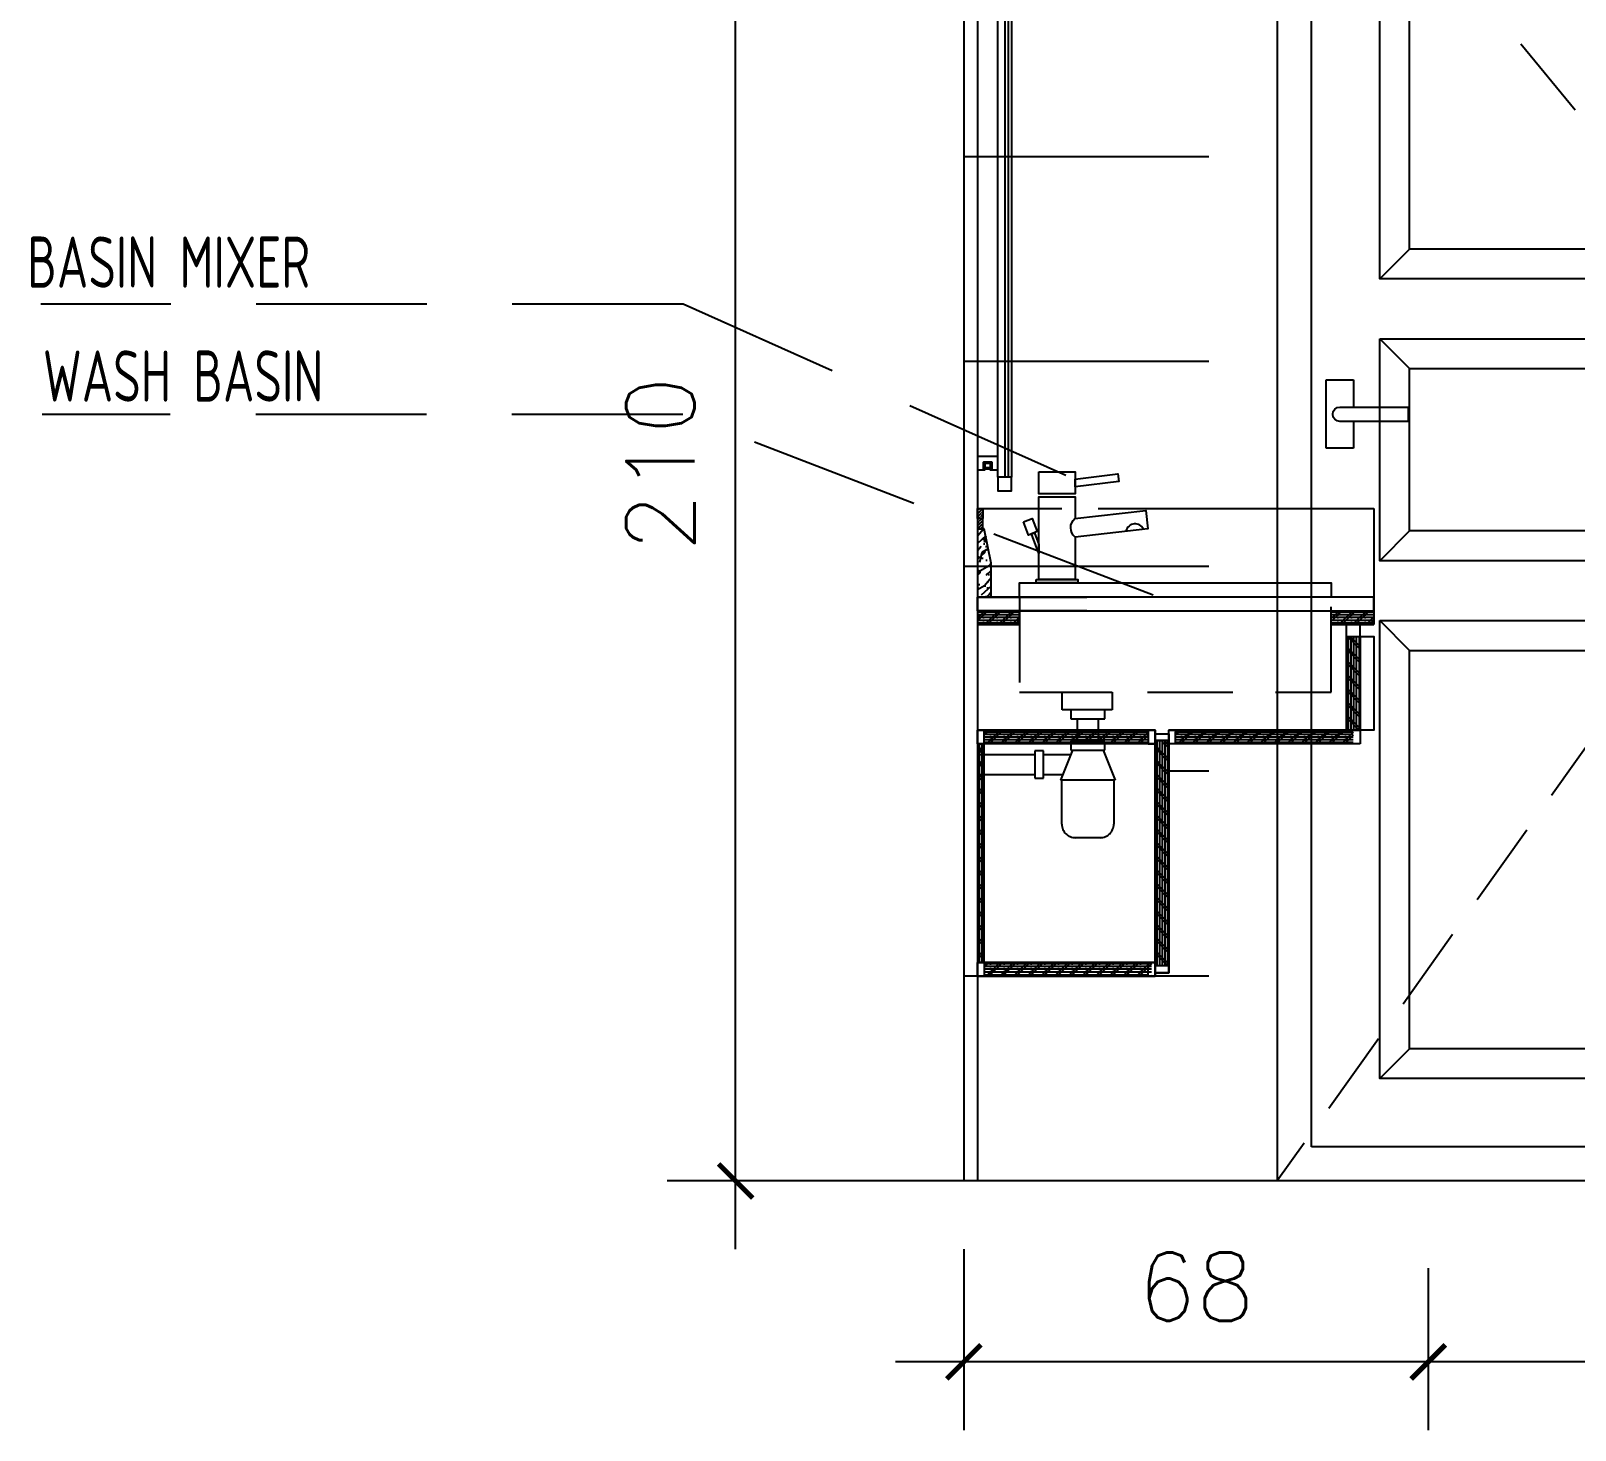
# Model space of a CAD drawing. Header units: centimetres. Extents: x -1797 to 2001, y -8788 to 1856.
# Drawn here: x 358.2 to 584.3, y 857.8 to 1062.7 of the extents above; entities that cross this region are included whole.
import ezdxf

# ---------------------------------------------------------------- set-up
doc = ezdxf.new("R2010")
doc.units = ezdxf.units.CM
doc.header["$LTSCALE"] = 100
doc.header["$MEASUREMENT"] = 0
doc.header["$PDMODE"] = 35
doc.linetypes.add('HIDDEN', pattern=[0.375, 0.25, -0.125])
for name, color, linetype in [('DIM', 1, 'Continuous'), ('DOOR', 1, 'Continuous'), ('HATCH', 8, 'Continuous'), ('HIDDEN -03', 8, 'HIDDEN'), ('ID_Flooring_02', 127, 'Continuous'), ('ID_Furniture-Fixed_01', 141, 'Continuous'), ('ID_Furniture-Lighting', 33, 'Continuous'), ('Text-1', 3, 'Continuous'), ('WALL-01', 7, 'Continuous'), ('WALL-04', 1, 'Continuous')]:
    doc.layers.add(name, color=color, linetype=linetype)
doc.styles.add('HB25Small', font='ARCHSTYL.SHX', dxfattribs={"width": 0.8, "height": 2.5})
doc.styles.add('ISO', font='isocp2.shx', dxfattribs={"width": 0.8})
doc.styles.add('ROMANS', font='romans')
doc.dimstyles.new('AS-17-100', dxfattribs={"dimtxt": 10, "dimasz": 5, "dimexe": 10, "dimexo": 10, "dimgap": 6, "dimtad": 1, "dimtoh": 1, "dimdec": 0, "dimdsep": 46, "dimtxsty": 'ROMANS', "dimblk1": 'ARCHTICK', "dimblk2": 'ARCHTICK', "dimsah": 1, "dimcen": 25, "dimdle": 10, "dimclrd": 1, "dimclre": 1, "dimclrt": 2, "dimadec": 0, "dimazin": 0, "dimtfac": 1, "dimtdec": 0, "dimtofl": 0, "dimtmove": 2, "dimatfit": 3, "dimldrblk": 'ARCHTICK', "dimfxl": 1, "dimtolj": 1, "dimtzin": 0, "dimarcsym": 0})
doc.dimstyles.new('DIM DET', dxfattribs={"dimtxt": 0.05, "dimasz": 0.025, "dimexe": 0.025, "dimexo": 0.025, "dimgap": 0.025, "dimtad": 1, "dimzin": 0, "dimdsep": 46, "dimtxsty": 'ISO', "dimblk": 'ARCHTICK', "dimcen": 0.1, "dimdle": 0.025, "dimclrd": 15, "dimclre": 15, "dimclrt": 2, "dimadec": 0, "dimazin": 0, "dimtfac": 1, "dimtmove": 2, "dimatfit": 0, "dimldrblk": 'ARCHTICK', "dimfxl": 0.17, "dimtzin": 1, "dimarcsym": 0})
pattern_1 = [(225, (572.6552, 2948.4466), (-2.0000001, 4e-16), [0.5656854, -2.2627417]), (225, (572.6552, 2946.8466), (-2.0000001, 4e-16), [0.2636773, -2.5647498]), (225, (573.9307, 2948.122), (-4e-16, -2.0000001), [0.1067156, -2.7217115]), (225, (572.4688, 2948.6602), (-4e-16, -2.0000001), [0.760978, -2.0674492]), (225, (573.8552, 2948.0466), (-2.0000001, 4e-16), [1.6970562, -1.1313709]), (225, (573.9307, 2947.722), (-2.0000001, 4e-16), [1.5017636, -1.3266635]), (225, (572.2552, 2948.0466), (-4e-16, -2.0000001), [0.4589699, -2.3694573]), (225, (572.8688, 2948.6602), (-2.0000001, 4e-16), [0.3020082, -2.526419]), (180, (572.6552, 2948.4466), (-2e-16, -2), [0.72454, -1.27546]), (180, (572.6552, 2948.4466), (-2e-16, -2), [0, -2]), (180, (573.9307, 2948.4466), (-2e-16, -2), [1.27546, -0.72454]), (180, (572.6552, 2946.8466), (-2e-16, -2), [0.72454, -1.27546]), (180, (572.6552, 2946.8466), (-2e-16, -2), [0, -2]), (180, (573.9307, 2946.8466), (-2e-16, -2), [1.27546, -0.72454]), (180, (572.6552, 2947.2466), (-2e-16, -2), [0.72454, -1.27546]), (180, (572.6552, 2947.2466), (-2e-16, -2), [0, -2]), (180, (573.9307, 2947.2466), (-2e-16, -2), [1.27546, -0.72454]), (180, (572.6552, 2947.6466), (-2e-16, -2), [0.72454, -1.27546]), (180, (572.6552, 2947.6466), (-2e-16, -2), [0, -2]), (180, (573.9307, 2947.6466), (-2e-16, -2), [1.27546, -0.72454]), (180, (572.6552, 2948.0466), (-2e-16, -2), [0.72454, -1.27546]), (180, (572.6552, 2948.0466), (-2e-16, -2), [0, -2]), (180, (573.9307, 2948.0466), (-2e-16, -2), [1.27546, -0.72454])]

# ---------------------------------------------------------------- blocks, each defined once
blk = doc.blocks.new('wbmiser2')
at = {"layer": 'ID_Furniture-Fixed_01'}
blk.add_line((-26.7, 43), (-26.7, 56.3), dxfattribs=at)
for points in [[(-26.7, 162.7), (26.7, 162.7), (26.7, 130.3), (-26.7, 130.3)], [(-49.1, 89.1), (-36.3, 94), (-29.1, 74.9), (-41.9, 70)], [(-37.5, 71.7), (-33.1, 73.3), (-26.7, 56.3), (-26.7, 43)], [(-30.6, 4.7), (30.6, 4.7), (30.6, 0), (-30.6, 0)]]:
    blk.add_lwpolyline(points, close=True, dxfattribs=at)
for points in [[(26.7, 151.6), (89, 159.5), (90.4, 148.4), (26.7, 140.4), (26.7, 151.6)], [(26.7, 67), (26.7, 4.7), (-26.7, 4.7), (-26.7, 125.8), (26.7, 125.8), (26.7, 94.2)]]:
    blk.add_lwpolyline(points, dxfattribs=at)
blk.add_lwpolyline([(26.3, 94.1), (130.1, 105.9), (133.2, 79.1), (26.7, 67, -0.47159), (26.3, 94.1, -0.531438)], format="xyb", dxfattribs=at)
blk.add_arc((114.4, 72.5), 13.8, 25.2569, 165.5209, dxfattribs=at)
blk = doc.blocks.new('_ARCHTICK')
at = {"color": 0, "linetype": 'ByBlock', "const_width": 0.15}
blk.add_lwpolyline([(-0.5, -0.5), (0.5, 0.5)], dxfattribs=at)
blk = doc.blocks.new('mirror')
at = {"layer": 'ID_Furniture-Lighting'}
for p, q in [((1310.5, 526.15), (1311.3, 526.15)), ((1310.5, 525.95), (1311.3, 525.95)), ((1310.5, 352.75), (1311.3, 352.75)), ((1310.5, 352.55), (1311.3, 352.55))]:
    blk.add_line(p, q, dxfattribs=at)
for points in [[(1310.5, 526.35), (1310.3, 526.35), (1310.3, 525.15), (1311.5, 525.15), (1311.5, 526.35), (1311.3, 526.35), (1311.3, 525.35), (1310.5, 525.35)], [(1310.5, 352.35), (1310.3, 352.35), (1310.3, 353.55), (1311.5, 353.55), (1311.5, 352.35), (1311.3, 352.35), (1311.3, 353.35), (1310.5, 353.35)]]:
    blk.add_lwpolyline(points, close=True, dxfattribs=at)
at = {"layer": 'WALL-04'}
for p, q in [((1312.4, 527.35), (1312.4, 351.35)), ((1313.4, 351.35), (1313.4, 527.35)), ((1313.9, 351.35), (1313.9, 527.35)), ((1314.4, 351.35), (1314.4, 527.35)), ((1310.3, 526.35), (1309.4, 526.35)), ((1310.3, 526.35), (1310.3, 525.15)), ((1311.5, 525.15), (1310.3, 525.15)), ((1312.4, 526.35), (1311.5, 526.35)), ((1311.5, 526.35), (1311.5, 525.15)), ((1312.4, 524.35), (1309.4, 524.35)), ((1312.4, 354.35), (1309.4, 354.35)), ((1311.5, 353.55), (1310.3, 353.55)), ((1310.3, 352.35), (1310.3, 353.55)), ((1311.5, 352.35), (1311.5, 353.55)), ((1310.3, 352.35), (1309.4, 352.35)), ((1312.4, 352.35), (1311.5, 352.35))]:
    blk.add_line(p, q, dxfattribs=at)
for points in [[(1312.4, 527.35), (1312.4, 529.35), (1314.4, 529.35), (1314.4, 527.35)], [(1312.4, 351.35), (1312.4, 349.35), (1314.4, 349.35), (1314.4, 351.35)]]:
    blk.add_lwpolyline(points, close=True, dxfattribs=at)
blk = doc.blocks.new('*D595')
at = {"layer": 'Defpoints', "color": 0, "transparency": 16777216}
for p in [(461.37, 1104.25), (504.75, 1104.25, 0), (494.77, 894.25)]:
    blk.add_point(p, dxfattribs=at)
at = {"layer": 'DIM', "color": 1, "lineweight": -2, "transparency": 16777216}
for p, q in [((461.37, 884.25), (461.37, 1114.25)), ((494.75, 1104.25), (451.37, 1104.25)), ((484.77, 894.25), (451.37, 894.25))]:
    blk.add_line(p, q, dxfattribs=at)
at = {"layer": 'DIM', "color": 1, "lineweight": -2, "transparency": 16777216, "xscale": 5, "yscale": 5, "zscale": 5}
for p, rotation in [((461.37, 1104.25), 90), ((461.37, 894.25), 270)]:
    blk.add_blockref('_ARCHTICK', p, dxfattribs=dict(at, rotation=rotation))
at = {"layer": 'DIM', "color": 2, "transparency": 16777216, "insert": (450.37, 999.25), "char_height": 10, "attachment_point": 5, "rotation": 90, "style": 'ROMANS'}
blk.add_mtext('\\A1;210', dxfattribs=at)
blk = doc.blocks.new('*D605')
at = {"layer": 'Defpoints', "color": 0, "transparency": 16777216}
for p in [(622.77, 898.34), (562.77, 891.46, 0), (562.77, 867.76)]:
    blk.add_point(p, dxfattribs=at)
at = {"layer": 'DIM', "color": 1, "lineweight": -2, "transparency": 16777216}
for p, q in [((622.77, 888.34), (622.77, 857.76)), ((562.77, 881.46), (562.77, 857.76)), ((632.77, 867.76), (552.77, 867.76))]:
    blk.add_line(p, q, dxfattribs=at)
at = {"layer": 'DIM', "color": 1, "lineweight": -2, "transparency": 16777216, "xscale": 5, "yscale": 5, "zscale": 5, "rotation": 180}
blk.add_blockref('_ARCHTICK', (562.77, 867.76), dxfattribs=at)
at = {"layer": 'DIM', "color": 1, "lineweight": -2, "transparency": 16777216, "xscale": 5, "yscale": 5, "zscale": 5}
blk.add_blockref('_ARCHTICK', (622.77, 867.76), dxfattribs=at)
at = {"layer": 'DIM', "color": 2, "transparency": 16777216, "insert": (592.77, 878.76), "char_height": 10, "attachment_point": 5, "style": 'ROMANS'}
blk.add_mtext('\\A1;60', dxfattribs=at)
blk = doc.blocks.new('*D606')
at = {"layer": 'Defpoints', "color": 0, "transparency": 16777216}
for p in [(494.77, 894.25, 0), (562.77, 891.46, 0), (494.77, 867.76)]:
    blk.add_point(p, dxfattribs=at)
at = {"layer": 'DIM', "color": 1, "lineweight": -2, "transparency": 16777216}
for p, q in [((494.77, 884.25), (494.77, 857.76)), ((562.77, 881.46), (562.77, 857.76)), ((572.77, 867.76), (484.77, 867.76))]:
    blk.add_line(p, q, dxfattribs=at)
at = {"layer": 'DIM', "color": 1, "lineweight": -2, "transparency": 16777216, "xscale": 5, "yscale": 5, "zscale": 5, "rotation": 180}
blk.add_blockref('_ARCHTICK', (494.77, 867.76), dxfattribs=at)
at = {"layer": 'DIM', "color": 1, "lineweight": -2, "transparency": 16777216, "xscale": 5, "yscale": 5, "zscale": 5}
blk.add_blockref('_ARCHTICK', (562.77, 867.76), dxfattribs=at)
at = {"layer": 'DIM', "color": 2, "transparency": 16777216, "insert": (528.77, 878.76), "char_height": 10, "attachment_point": 5, "style": 'ROMANS'}
blk.add_mtext('\\A1;68', dxfattribs=at)
blk = doc.blocks.new('WWW')
at = {"layer": 'DOOR', "color": 2}
blk.add_line((1105.99, 984.87, 0), (1105.99, 774.87, 0), dxfattribs=at)
at = {"layer": 'DOOR'}
for p, q in [((1045.36, 965.5, 0), (1041, 969.86, 0)), ((1090.99, 969.86, 0), (1086.62, 965.5, 0)), ((1045.36, 911.34, 0), (1041, 906.98, 0)), ((1086.62, 911.34, 0), (1090.99, 906.98, 0)), ((1045.36, 893.84, 0), (1041, 898.2, 0)), ((1086.62, 893.84, 0), (1090.99, 898.2, 0)), ((1094.81, 892.21, 0.13), (1094.81, 888.21, 0.13)), ((1098.81, 892.21, 0.13), (1094.81, 892.21, 0.13)), ((1098.81, 882.21, 0.13), (1098.81, 892.21, 0.13)), ((1086.81, 888.21, 0.13), (1086.81, 886.11, 0.13)), ((1096.81, 888.21, 0.13), (1086.81, 888.21, 0.13)), ((1086.81, 886.11, 0.13), (1096.81, 886.11, 0.13)), ((1094.81, 886.11, 0.13), (1094.81, 882.21, 0.13)), ((1094.81, 882.21, 0.13), (1098.81, 882.21, 0.13)), ((1045.36, 870.07, 0), (1041, 865.7, 0)), ((1086.62, 870.07, 0), (1090.99, 865.7, 0)), ((1045.36, 852.56, 0), (1041, 856.93, 0)), ((1090.99, 856.93, 0), (1086.62, 852.56, 0)), ((1045.36, 794.24, 0), (1041, 789.87, 0)), ((1090.99, 789.87, 0), (1086.62, 794.24, 0))]:
    blk.add_line(p, q, dxfattribs=at)
at = {"layer": 'DOOR', "color": 2, "elevation": 0}
blk.add_lwpolyline([(1105.99, 984.87), (1025.99, 984.87), (1025.99, 774.87), (1105.99, 774.87)], dxfattribs=at)
at = {"layer": 'DOOR', "color": 8, "linetype": 'HIDDEN', "ltscale": 0.5, "elevation": 0}
blk.add_lwpolyline([(1105.99, 984.87), (1025.99, 887.37), (1105.99, 774.87)], dxfattribs=at)
at = {"layer": 'DOOR', "elevation": 0}
for points in [[(1100.99, 779.87), (1100.99, 979.86), (1031, 979.86), (1031, 779.87)], [(1090.99, 969.86), (1041, 969.86), (1041, 906.98), (1090.99, 906.98)], [(1086.62, 965.5), (1045.36, 965.5), (1045.36, 911.34), (1086.62, 911.34)], [(1090.99, 898.2), (1041, 898.2), (1041, 865.7), (1090.99, 865.7)], [(1086.62, 893.84), (1045.36, 893.84), (1045.36, 870.07), (1086.62, 870.07)], [(1090.99, 856.93), (1041, 856.93), (1041, 789.87), (1090.99, 789.87)], [(1086.62, 852.56), (1045.36, 852.56), (1045.36, 794.24), (1086.62, 794.24)]]:
    blk.add_lwpolyline(points, close=True, dxfattribs=at)
at = {"layer": 'DOOR'}
blk.add_arc((1096.81, 887.16, 0.13), 1.05, 270, 90, dxfattribs=at)

msp = doc.modelspace()

# ---------------------------------------------------------------- hatches: boundary and pattern name
at = {"layer": 'HATCH'}
h = msp.add_hatch(dxfattribs=at)
h.set_pattern_fill('ANSI36', color=256, scale=2.5, angle=180, style=0)
h.set_pattern_definition([(225, (574.93068, 2881.6373), (-0.16572815, -0.60766989), [0.78125, -0.15625, 0, -0.15625])])
h.paths.add_polyline_path([(497.57, 992.75), (496.77, 992.75), (496.77, 989.75), (497.57, 989.75)])
h = msp.add_hatch(dxfattribs=at)
h.set_pattern_fill('MARBLE', color=256, scale=0.01, angle=225, style=0)
h.set_pattern_definition([(229.81202, (575.8942, 2910.1738), (-0.6774933, -2.9224994), [2.5, -3.928456]), (209.80834, (574.281, 2908.264), (-0.6774923, -2.9224997), [2, -2]), (256.94824, (572.5455, 2907.2698), (2.7932797, -0.9340994), [1.5, -1.5]), (256.94824, (572.97, 2907.513), (2.7932797, -0.9340994), [0.3, -2.7]), (222.16191, (576.3732, 2909.2092), (-0.6774934, -2.9224994), [3.5, -6.7786]), (222.16191, (572.9024, 2907.2208), (-0.6774934, -2.9224994), [3.5, -6.7786]), (262.5, (574.9307, 2911.1373), (1.1339659, -1.2199491), [0, -3.26, 0, -3.35, 0, -3.3125]), (232.5, (574.9307, 2911.1373), (0.067688, -2.0201665), [0, -1.91, 0, -3.185, 0, -1.2625]), (192.5, (575.7262, 2911.9328), (-1.9670908, -1.8076038), [0, -1.25, 0, -3.9, 0, -5.175]), (182.5, (576.0727, 2912.2793), (-1.70795, -2.415799), [0, -1.625, 0, -2.59, 0, -3.675])])
h.paths.add_polyline_path([(498.77, 984.75), (497.77, 989.75), (496.77, 989.75), (496.77, 979.75), (498.77, 979.75)])
h = msp.add_hatch(dxfattribs=at)
h.set_pattern_fill('PLYWOOD', color=256, scale=0.1, angle=180, style=0)
h.set_pattern_definition([(225, (573.6552, 2897.1466), (-2.0000001, 4e-16), [0.5656854, -2.2627417]), (225, (573.6552, 2895.5466), (-2.0000001, 4e-16), [0.2636773, -2.5647498]), (225, (574.9307, 2896.822), (-4e-16, -2.0000001), [0.1067156, -2.7217115]), (225, (573.4688, 2897.3602), (-4e-16, -2.0000001), [0.760978, -2.0674492]), (225, (574.8552, 2896.7466), (-2.0000001, 4e-16), [1.6970562, -1.131371]), (225, (574.9307, 2896.422), (-2.0000001, 4e-16), [1.5017636, -1.3266635]), (225, (573.2552, 2896.7466), (-4e-16, -2.0000001), [0.4589699, -2.3694573]), (225, (573.8688, 2897.3602), (-2.0000001, 4e-16), [0.3020082, -2.526419]), (180, (573.6552, 2897.1466), (-2e-16, -2), [0.72454, -1.27546]), (180, (573.6552, 2897.1466), (-2e-16, -2), [0, -2]), (180, (574.9307, 2897.1466), (-2e-16, -2), [1.27546, -0.72454]), (180, (573.6552, 2895.5466), (-2e-16, -2), [0.72454, -1.27546]), (180, (573.6552, 2895.5466), (-2e-16, -2), [0, -2]), (180, (574.9307, 2895.5466), (-2e-16, -2), [1.27546, -0.72454]), (180, (573.6552, 2895.9466), (-2e-16, -2), [0.72454, -1.27546]), (180, (573.6552, 2895.9466), (-2e-16, -2), [0, -2]), (180, (574.9307, 2895.9466), (-2e-16, -2), [1.27546, -0.72454]), (180, (573.6552, 2896.3466), (-2e-16, -2), [0.72454, -1.27546]), (180, (573.6552, 2896.3466), (-2e-16, -2), [0, -2]), (180, (574.9307, 2896.3466), (-2e-16, -2), [1.27546, -0.72454]), (180, (573.6552, 2896.7466), (-2e-16, -2), [0.72454, -1.27546]), (180, (573.6552, 2896.7466), (-2e-16, -2), [0, -2]), (180, (574.9307, 2896.7466), (-2e-16, -2), [1.27546, -0.72454])])
h.paths.add_polyline_path([(502.91, 977.75), (502.91, 975.75), (496.77, 975.75), (496.77, 977.75)])
h = msp.add_hatch(dxfattribs=at)
h.set_pattern_fill('PLYWOOD', color=256, scale=0.1, angle=180, style=0)
h.set_pattern_definition([(225, (609.5171, 2897.1466), (-2.0000001, 4e-16), [0.5656854, -2.2627417]), (225, (609.5171, 2895.5466), (-2.0000001, 4e-16), [0.2636773, -2.5647498]), (225, (610.7926, 2896.822), (-4e-16, -2.0000001), [0.1067156, -2.7217115]), (225, (609.3307, 2897.3602), (-4e-16, -2.0000001), [0.760978, -2.0674492]), (225, (610.7171, 2896.7466), (-2.0000001, 4e-16), [1.6970562, -1.131371]), (225, (610.7926, 2896.422), (-2.0000001, 4e-16), [1.5017636, -1.3266635]), (225, (609.1171, 2896.7466), (-4e-16, -2.0000001), [0.4589699, -2.3694573]), (225, (609.7307, 2897.3602), (-2.0000001, 4e-16), [0.3020082, -2.526419]), (180, (609.5171, 2897.1466), (-2e-16, -2), [0.72454, -1.27546]), (180, (609.5171, 2897.1466), (-2e-16, -2), [0, -2]), (180, (610.7926, 2897.1466), (-2e-16, -2), [1.27546, -0.72454]), (180, (609.5171, 2895.5466), (-2e-16, -2), [0.72454, -1.27546]), (180, (609.5171, 2895.5466), (-2e-16, -2), [0, -2]), (180, (610.7926, 2895.5466), (-2e-16, -2), [1.27546, -0.72454]), (180, (609.5171, 2895.9466), (-2e-16, -2), [0.72454, -1.27546]), (180, (609.5171, 2895.9466), (-2e-16, -2), [0, -2]), (180, (610.7926, 2895.9466), (-2e-16, -2), [1.27546, -0.72454]), (180, (609.5171, 2896.3466), (-2e-16, -2), [0.72454, -1.27546]), (180, (609.5171, 2896.3466), (-2e-16, -2), [0, -2]), (180, (610.7926, 2896.3466), (-2e-16, -2), [1.27546, -0.72454]), (180, (609.5171, 2896.7466), (-2e-16, -2), [0.72454, -1.27546]), (180, (609.5171, 2896.7466), (-2e-16, -2), [0, -2]), (180, (610.7926, 2896.7466), (-2e-16, -2), [1.27546, -0.72454])])
h.paths.add_polyline_path([(554.77, 977.75), (554.77, 975.75), (548.63, 975.75), (548.63, 977.75)])
h = msp.add_hatch(dxfattribs=at)
h.set_pattern_fill('PLYWOOD', color=256, scale=0.1, angle=270, style=0)
h.set_pattern_definition([(315, (549.4214, 2909.8618), (-5e-16, -2.0000001), [0.5656854, -2.2627417]), (315, (551.0214, 2909.8618), (-5e-16, -2.0000001), [0.2636773, -2.5647498]), (315, (549.7459, 2911.1373), (2.0000001, -5e-16), [0.1067156, -2.7217115]), (315, (549.2078, 2909.6754), (2.0000001, -5e-16), [0.760978, -2.0674492]), (315, (549.8214, 2911.0618), (-5e-16, -2.0000001), [1.6970562, -1.131371]), (315, (550.1459, 2911.1373), (-5e-16, -2.0000001), [1.5017636, -1.3266635]), (315, (549.8214, 2909.4618), (2.0000001, -5e-16), [0.4589699, -2.3694573]), (315, (549.2078, 2910.0754), (-5e-16, -2.0000001), [0.3020082, -2.526419]), (270, (549.4214, 2909.8618), (2, -4e-16), [0.72454, -1.27546]), (270, (549.4214, 2909.8618), (2, -4e-16), [0, -2]), (270, (549.4214, 2911.1373), (2, -4e-16), [1.27546, -0.72454]), (270, (551.0214, 2909.8618), (2, -4e-16), [0.72454, -1.27546]), (270, (551.0214, 2909.8618), (2, -4e-16), [0, -2]), (270, (551.0214, 2911.1373), (2, -4e-16), [1.27546, -0.72454]), (270, (550.6214, 2909.8618), (2, -4e-16), [0.72454, -1.27546]), (270, (550.6214, 2909.8618), (2, -4e-16), [0, -2]), (270, (550.6214, 2911.1373), (2, -4e-16), [1.27546, -0.72454]), (270, (550.2214, 2909.8618), (2, -4e-16), [0.72454, -1.27546]), (270, (550.2214, 2909.8618), (2, -4e-16), [0, -2]), (270, (550.2214, 2911.1373), (2, -4e-16), [1.27546, -0.72454]), (270, (549.8214, 2909.8618), (2, -4e-16), [0.72454, -1.27546]), (270, (549.8214, 2909.8618), (2, -4e-16), [0, -2]), (270, (549.8214, 2911.1373), (2, -4e-16), [1.27546, -0.72454])])
h.paths.add_polyline_path([(552.77, 974), (550.77, 974), (550.77, 960.25), (552.77, 960.25)])
h = msp.add_hatch(dxfattribs=at)
h.set_pattern_fill('PLYWOOD', color=256, scale=0.1, angle=180, style=0)
h.set_pattern_definition(pattern_1)
h.paths.add_polyline_path([(521.77, 958.45), (521.77, 960.05), (497.77, 960.05), (497.77, 958.45)])
h = msp.add_hatch(dxfattribs=at)
h.set_pattern_fill('PLYWOOD', color=256, scale=0.1, angle=270, style=0)
h.set_pattern_definition([(315, (545.4214, 2975.3618), (-5e-16, -2.0000001), [0.5656854, -2.2627417]), (315, (547.0214, 2975.3618), (-5e-16, -2.0000001), [0.2636773, -2.5647498]), (315, (545.7459, 2976.6373), (2.0000001, -5e-16), [0.1067156, -2.7217115]), (315, (545.2078, 2975.1754), (2.0000001, -5e-16), [0.760978, -2.0674492]), (315, (545.8214, 2976.5618), (-5e-16, -2.0000001), [1.6970562, -1.1313709]), (315, (546.1459, 2976.6373), (-5e-16, -2.0000001), [1.5017636, -1.3266635]), (315, (545.8214, 2974.9618), (2.0000001, -5e-16), [0.4589699, -2.3694573]), (315, (545.2078, 2975.5754), (-5e-16, -2.0000001), [0.3020082, -2.526419]), (270, (545.4214, 2975.3618), (2, -4e-16), [0.72454, -1.27546]), (270, (545.4214, 2975.3618), (2, -4e-16), [0, -2]), (270, (545.4214, 2976.6373), (2, -4e-16), [1.27546, -0.72454]), (270, (547.0214, 2975.3618), (2, -4e-16), [0.72454, -1.27546]), (270, (547.0214, 2975.3618), (2, -4e-16), [0, -2]), (270, (547.0214, 2976.6373), (2, -4e-16), [1.27546, -0.72454]), (270, (546.6214, 2975.3618), (2, -4e-16), [0.72454, -1.27546]), (270, (546.6214, 2975.3618), (2, -4e-16), [0, -2]), (270, (546.6214, 2976.6373), (2, -4e-16), [1.27546, -0.72454]), (270, (546.2214, 2975.3618), (2, -4e-16), [0.72454, -1.27546]), (270, (546.2214, 2975.3618), (2, -4e-16), [0, -2]), (270, (546.2214, 2976.6373), (2, -4e-16), [1.27546, -0.72454]), (270, (545.8214, 2975.3618), (2, -4e-16), [0.72454, -1.27546]), (270, (545.8214, 2975.3618), (2, -4e-16), [0, -2]), (270, (545.8214, 2976.6373), (2, -4e-16), [1.27546, -0.72454])])
h.paths.add_polyline_path([(524.57, 958.75), (522.97, 958.75), (522.97, 925.75), (524.57, 925.75)])
h = msp.add_hatch(dxfattribs=at)
h.set_pattern_fill('PLYWOOD', color=256, scale=0.1, angle=180, style=0)
h.set_pattern_definition([(225, (602.6552, 2948.4466), (-2.0000001, 4e-16), [0.5656854, -2.2627417]), (225, (602.6552, 2946.8466), (-2.0000001, 4e-16), [0.2636773, -2.5647498]), (225, (603.9307, 2948.122), (-4e-16, -2.0000001), [0.1067156, -2.7217115]), (225, (602.4688, 2948.6602), (-4e-16, -2.0000001), [0.760978, -2.0674492]), (225, (603.8552, 2948.0466), (-2.0000001, 4e-16), [1.6970562, -1.131371]), (225, (603.9307, 2947.722), (-2.0000001, 4e-16), [1.5017636, -1.3266635]), (225, (602.2552, 2948.0466), (-4e-16, -2.0000001), [0.4589699, -2.3694573]), (225, (602.8688, 2948.6602), (-2.0000001, 4e-16), [0.3020082, -2.526419]), (180, (602.6552, 2948.4466), (-2e-16, -2), [0.72454, -1.27546]), (180, (602.6552, 2948.4466), (-2e-16, -2), [0, -2]), (180, (603.9307, 2948.4466), (-2e-16, -2), [1.27546, -0.72454]), (180, (602.6552, 2946.8466), (-2e-16, -2), [0.72454, -1.27546]), (180, (602.6552, 2946.8466), (-2e-16, -2), [0, -2]), (180, (603.9307, 2946.8466), (-2e-16, -2), [1.27546, -0.72454]), (180, (602.6552, 2947.2466), (-2e-16, -2), [0.72454, -1.27546]), (180, (602.6552, 2947.2466), (-2e-16, -2), [0, -2]), (180, (603.9307, 2947.2466), (-2e-16, -2), [1.27546, -0.72454]), (180, (602.6552, 2947.6466), (-2e-16, -2), [0.72454, -1.27546]), (180, (602.6552, 2947.6466), (-2e-16, -2), [0, -2]), (180, (603.9307, 2947.6466), (-2e-16, -2), [1.27546, -0.72454]), (180, (602.6552, 2948.0466), (-2e-16, -2), [0.72454, -1.27546]), (180, (602.6552, 2948.0466), (-2e-16, -2), [0, -2]), (180, (603.9307, 2948.0466), (-2e-16, -2), [1.27546, -0.72454])])
h.paths.add_polyline_path([(551.77, 958.45), (551.77, 960.05), (525.77, 960.05), (525.77, 958.45)])
h = msp.add_hatch(dxfattribs=at)
h.set_pattern_fill('PLYWOOD', color=256, scale=0.1, angle=270, style=0)
h.set_pattern_definition([(315, (573.4214, 2975.3618), (-5e-16, -2.0000001), [0.5656854, -2.2627417]), (315, (575.0214, 2975.3618), (-5e-16, -2.0000001), [0.2636773, -2.5647498]), (315, (573.7459, 2976.6373), (2.0000001, -5e-16), [0.1067156, -2.7217115]), (315, (573.2078, 2975.1754), (2.0000001, -5e-16), [0.760978, -2.0674492]), (315, (573.8214, 2976.5618), (-5e-16, -2.0000001), [1.6970562, -1.1313709]), (315, (574.1459, 2976.6373), (-5e-16, -2.0000001), [1.5017636, -1.3266635]), (315, (573.8214, 2974.9618), (2.0000001, -5e-16), [0.4589699, -2.3694573]), (315, (573.2078, 2975.5754), (-5e-16, -2.0000001), [0.3020082, -2.526419]), (270, (573.4214, 2975.3618), (2, -4e-16), [0.72454, -1.27546]), (270, (573.4214, 2975.3618), (2, -4e-16), [0, -2]), (270, (573.4214, 2976.6373), (2, -4e-16), [1.27546, -0.72454]), (270, (575.0214, 2975.3618), (2, -4e-16), [0.72454, -1.27546]), (270, (575.0214, 2975.3618), (2, -4e-16), [0, -2]), (270, (575.0214, 2976.6373), (2, -4e-16), [1.27546, -0.72454]), (270, (574.6214, 2975.3618), (2, -4e-16), [0.72454, -1.27546]), (270, (574.6214, 2975.3618), (2, -4e-16), [0, -2]), (270, (574.6214, 2976.6373), (2, -4e-16), [1.27546, -0.72454]), (270, (574.2214, 2975.3618), (2, -4e-16), [0.72454, -1.27546]), (270, (574.2214, 2975.3618), (2, -4e-16), [0, -2]), (270, (574.2214, 2976.6373), (2, -4e-16), [1.27546, -0.72454]), (270, (573.8214, 2975.3618), (2, -4e-16), [0.72454, -1.27546]), (270, (573.8214, 2975.3618), (2, -4e-16), [0, -2]), (270, (573.8214, 2976.6373), (2, -4e-16), [1.27546, -0.72454])])
h.paths.add_polyline_path([(497.57, 958.25), (496.77, 958.25), (496.77, 926.25), (497.57, 926.25)])
h = msp.add_hatch(dxfattribs=at)
h.set_pattern_fill('PLYWOOD', color=256, scale=0.1, angle=180, style=0)
h.set_pattern_definition(pattern_1)
h.paths.add_polyline_path([(522.27, 924.45), (522.27, 926.05), (497.77, 926.05), (497.77, 924.45)])

# ---------------------------------------------------------------- linework, layer by layer
at = {"layer": 'HIDDEN -03'}
for p, q in [((511.42, 958.62, 0), (511.42, 961.94, 0)), ((514.42, 961.94, 0), (514.42, 958.62, 0)), ((496.77, 956.72, 0), (505.15, 956.72, 0)), ((506.45, 956.72, 0), (510.43, 956.72, 0)), ((510.67, 957.32, 0), (508.92, 952.97, 0)), ((511.42, 957.31, 0), (511.42, 957.32, 0)), ((514.42, 957.32, 0), (514.42, 957.31, 0)), ((515.17, 957.32, 0), (516.92, 952.97, 0)), ((505.15, 953.72, 0), (496.77, 953.72, 0)), ((509.22, 953.72, 0), (506.45, 953.72, 0)), ((516.92, 952.97, 0), (508.92, 952.97, 0)), ((509.12, 946.52, 0), (509.12, 952.97, 0)), ((516.72, 952.97, 0), (516.72, 946.52, 0)), ((514.92, 944.52, 0), (510.92, 944.52, 0))]:
    msp.add_line(p, q, dxfattribs=at)
at = {"layer": 'HIDDEN -03', "ltscale": 0.5, "elevation": 0}
msp.add_lwpolyline([(502.91, 979.75), (502.91, 965.85), (548.56, 965.85), (548.56, 979.75)], dxfattribs=at)
at = {"layer": 'HIDDEN -03', "elevation": 0}
for points in [[(509.17, 965.85), (516.48, 965.85), (516.48, 963.23), (509.17, 963.23)], [(515.42, 963.23), (510.42, 963.23), (510.42, 961.94), (515.42, 961.94)], [(515.42, 958.62), (510.42, 958.62), (510.42, 957.32), (515.42, 957.32)], [(505.15, 957.22), (505.15, 953.22), (506.45, 953.22), (506.45, 957.22)]]:
    msp.add_lwpolyline(points, close=True, dxfattribs=at)
at = {"layer": 'HIDDEN -03'}
for centre, start, end in [((511.12, 946.52, 0), 180, 270), ((514.72, 946.52, 0), 270, 0)]:
    msp.add_arc(centre, 2, start, end, dxfattribs=at)
at = {"layer": 'ID_Flooring_02'}
for p, q in [((530.65, 1044.25, 0), (494.77, 1044.25, 0)), ((530.65, 1014.25, 0), (494.77, 1014.25, 0)), ((530.65, 984.25, 0), (494.77, 984.25, 0)), ((530.65, 954.25, 0), (524.77, 954.25, 0)), ((530.65, 924.25, 0), (494.77, 924.25, 0))]:
    msp.add_line(p, q, dxfattribs=at)
at = {"layer": 'ID_Furniture-Fixed_01', "color": 8}
for p, q in [((497.57, 992.75, 0), (509.1, 992.75, 0)), ((514.44, 992.75, 0), (554.77, 992.75)), ((554.77, 992.75), (554.77, 979.75))]:
    msp.add_line(p, q, dxfattribs=at)
at = {"layer": 'ID_Furniture-Fixed_01'}
for p, q in [((554.77, 979.75), (554.77, 975.75)), ((502.91, 975.75, 0), (502.91, 977.75, 0)), ((548.56, 975.75), (548.56, 977.75)), ((496.77, 975.75, 0), (502.91, 975.75, 0)), ((548.56, 975.75), (554.77, 975.75)), ((550.77, 974), (550.77, 975.75)), ((552.77, 974), (552.77, 975.75)), ((522.77, 960.25, 0), (496.77, 960.25, 0)), ((552.77, 960.25, 0), (524.77, 960.25, 0)), ((522.77, 958.25, 0), (496.77, 958.25, 0)), ((552.77, 958.25, 0), (524.77, 958.25, 0)), ((522.77, 926.25, 0), (496.77, 926.25, 0)), ((522.77, 924.25, 0), (496.77, 924.25, 0))]:
    msp.add_line(p, q, dxfattribs=at)
at = {"layer": 'ID_Furniture-Fixed_01', "elevation": 0}
for points in [[(496.77, 992.75), (497.57, 992.75), (497.57, 991.25), (496.77, 991.25)], [(496.77, 989.75), (497.57, 989.75), (497.57, 991.25), (496.77, 991.25)], [(496.77, 977.75), (554.77, 977.75), (554.77, 979.75), (496.77, 979.75)], [(550.77, 974), (552.77, 974), (552.77, 960.25), (550.77, 960.25)], [(552.77, 974), (554.77, 974), (554.77, 960.25), (552.77, 960.25)], [(522.77, 958.25), (496.77, 958.25), (496.77, 960.25), (522.77, 960.25)], [(496.77, 958.25), (497.77, 958.25), (497.77, 960.25), (496.77, 960.25)], [(521.77, 958.25), (522.77, 958.25), (522.77, 960.25), (521.77, 960.25)], [(522.77, 959.75), (524.77, 959.75), (524.77, 924.75), (522.77, 924.75)], [(522.77, 959.75), (524.77, 959.75), (524.77, 958.75), (522.77, 958.75)], [(522.97, 958.75), (524.57, 958.75), (524.57, 925.75), (522.97, 925.75)], [(552.77, 958.25), (524.77, 958.25), (524.77, 960.25), (552.77, 960.25)], [(522.77, 926.25), (496.77, 926.25), (496.77, 924.25), (522.77, 924.25)], [(496.77, 926.25), (497.77, 926.25), (497.77, 924.25), (496.77, 924.25)], [(521.77, 926.25), (522.77, 926.25), (522.77, 924.25), (521.77, 924.25)], [(522.77, 924.75), (524.77, 924.75), (524.77, 925.75), (522.77, 925.75)]]:
    msp.add_lwpolyline(points, close=True, dxfattribs=at)
for points in [[(497.77, 989.75), (496.77, 989.75), (496.77, 979.75), (498.77, 979.75), (498.77, 984.75)], [(498.77, 979.75), (498.77, 984.75), (497.77, 989.75)], [(502.91, 979.75), (502.91, 981.85), (548.56, 981.85), (548.56, 979.75)], [(512.78, 977.75), (496.77, 977.75), (496.77, 979.75), (512.78, 979.75)], [(502.91, 977.75), (496.77, 977.75), (496.77, 975.75), (502.91, 975.75)], [(497.77, 960.05), (521.77, 960.05)], [(521.77, 958.45), (497.77, 958.45)], [(551.77, 958.45), (525.77, 958.45), (525.77, 960.05), (551.77, 960.05)], [(497.57, 926.25), (497.57, 958.25)], [(497.77, 926.25), (497.77, 958.25)], [(521.77, 926.05), (497.77, 926.05)], [(497.77, 924.45), (521.77, 924.45)]]:
    msp.add_lwpolyline(points, dxfattribs=at)
at = {"layer": 'WALL-01'}
for p, q in [((494.77, 1254.25, 0), (494.77, 894.25, 0)), ((720, 894.25, 0), (453.48, 894.25, 0))]:
    msp.add_line(p, q, dxfattribs=at)
at = {"layer": 'WALL-04'}
msp.add_line((496.77, 1206.25, 0), (496.77, 894.25, 0), dxfattribs=at)

# ---------------------------------------------------------------- block references
at = {"layer": 'DOOR', "xscale": -1}
msp.add_blockref('WWW', (1646.64, 119.38, 0), dxfattribs=at)
at = {"layer": 'ID_Furniture-Fixed_01', "xscale": 0.1000000000203727, "yscale": 0.1000000000203727, "zscale": 0.1000000000203727}
msp.add_blockref('wbmiser2', (508.41, 981.85, 0), dxfattribs=at)
at = {"layer": 'WALL-04', "xscale": -1, "rotation": 180}
msp.add_blockref('mirror', (-812.63, 1524.69, 0), dxfattribs=at)

# ---------------------------------------------------------------- texts
at = {"layer": 'Text-1', "color": 3, "style": 'HB25Small', "width": 0.8}
for s, p in [('BASIN MIXER', (357.66, 1025.07, 0)), ('WASH BASIN', (359.96, 1008.39, 0))]:
    msp.add_text(s, height=7.5, dxfattribs=at).set_placement(p)

# ---------------------------------------------------------------- dimensions: what is measured, and where the dimension line sits
at = {"layer": 'DIM'}
dim = msp.add_linear_dim(base=(461.37, 1104.25, 0), p1=(494.77, 894.25, 0), p2=(504.75, 1104.25, 0), angle=90, dimstyle='AS-17-100', dxfattribs=at)
dim.commit()
dim.dimension.update_dxf_attribs({"geometry": '*D595', "text_midpoint": (450.37, 999.25, 0)})
for base, p1, p2, picture, middle in [((562.77, 867.76), (622.77, 898.34), (562.77, 891.46, 0), '*D605', (592.77, 878.76)), ((494.77, 867.76), (562.77, 891.46, 0), (494.77, 894.25, 0), '*D606', (528.77, 878.76))]:
    dim = msp.add_linear_dim(base=base, p1=p1, p2=p2, dimstyle='AS-17-100', dxfattribs=at)
    dim.commit()
    dim.dimension.update_dxf_attribs({"geometry": picture, "text_midpoint": middle})

# ---------------------------------------------------------------- leaders
at = {"layer": 'HIDDEN -03'}
for points in [[(509.7, 997.55, 0), (453.68, 1022.66, 0), (359.66, 1022.66, 0)], [(522.48, 980.02, 0), (453.62, 1006.5, 0), (359.85, 1006.5, 0)]]:
    msp.add_leader(points, dimstyle='DIM DET', override={"dimasz": 0.04, "dimtad": 0, "dimclrd": 251, "dimldrblk": 'Dot', "dimfxl": 0.1}, dxfattribs=at)

doc.saveas('drawing.dxf')
